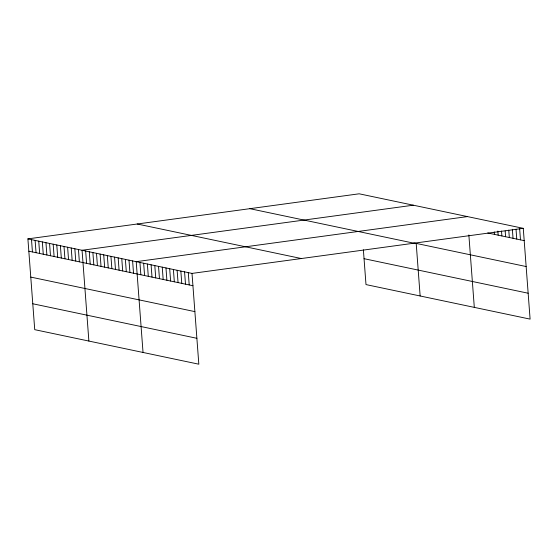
<?xml version="1.0" encoding="UTF-8"?>
<svg xmlns="http://www.w3.org/2000/svg" width="558" height="558" viewBox="0 0 558 558"><rect width="100%" height="100%" fill="white"/><g stroke="black" fill="none" stroke-linecap="round" stroke-linejoin="round"><path stroke-width="0.84" d="M27.9 238.88L192.008 273.413L198.829 364.2L34.729 329.666L27.9 238.88L359.171 193.8L523.271 228.334L530.1 319.12L365.992 284.587L363.377 249.796M413.325 205.198L82.054 250.27L88.882 341.064M467.478 216.588L136.208 261.667L143.036 352.461M192.008 273.413L523.271 228.334M487.748 232.972L524.199 240.644M414.029 242.946L526.145 266.543M249.851 208.678L413.952 243.204M364.046 258.689L528.154 293.222M137.219 224.002L301.327 258.535M28.828 251.191L192.929 285.724M30.774 277.089L194.881 311.622M32.782 303.768L196.883 338.301M519.617 228.368L520.481 239.863M516.017 229.226L516.757 239.082M512.363 229.268L513.039 238.294M508.763 230.126L509.321 237.513M505.171 230.984L505.604 236.731M501.509 231.026L501.879 235.95M497.855 231.061L498.161 235.162M494.255 231.919L494.444 234.381M468.86 234.946L474.307 307.381M416.198 243.407L420.146 295.984M188.283 272.625L189.211 284.943M184.565 271.844L185.493 284.155M180.848 271.062L181.769 283.373M177.123 270.281L178.051 282.592M173.405 269.493L174.333 281.811M169.688 268.712L170.615 281.03M165.97 267.931L166.891 280.242M162.245 267.149L163.173 279.46M158.528 266.368L159.455 278.679M154.81 265.58L155.731 277.898M151.085 264.799L152.013 277.11M147.368 264.018L148.295 276.329M143.65 263.236L144.578 275.547M139.932 262.448L140.853 274.766M132.602 260.907L133.522 273.225M128.989 260.147L129.916 272.464M125.376 259.393L126.303 271.704M121.77 258.633L122.697 270.944M118.157 257.873L119.084 270.184M114.55 257.112L115.471 269.423M110.937 256.352L111.865 268.663M107.324 255.592L108.252 267.903M103.718 254.832L104.646 267.142M100.105 254.071L101.033 266.382M96.499 253.311L97.42 265.622M92.886 252.551L93.814 264.869M89.273 251.791L90.201 264.108M85.667 251.03L86.588 263.348M78.448 249.517L79.369 261.828M74.835 248.756L75.762 261.067M71.222 247.996L72.149 260.307M67.616 247.236L68.536 259.547M64.003 246.476L64.93 258.786M60.39 245.715L61.317 258.026M56.783 244.955L57.711 257.266M53.17 244.195L54.098 256.506M49.564 243.434L50.485 255.752M45.951 242.674L46.879 254.992M42.338 241.914L43.266 254.232M38.732 241.154L39.66 253.471M35.119 240.4L36.047 252.711M31.513 239.64L32.434 251.951"/></g></svg>
